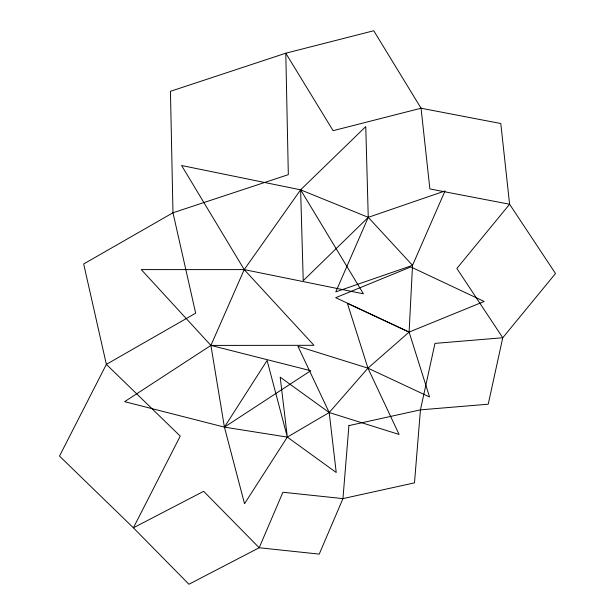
<?xml version="1.0" encoding="UTF-8"?>
<svg xmlns="http://www.w3.org/2000/svg" width="615" height="615" viewBox="0 0 615 615"><rect width="100%" height="100%" fill="white"/><g stroke="black" fill="none" stroke-linecap="round" stroke-linejoin="round"><path stroke-width="0.92" d="M412.527 265.342L409.106 332.1L429.562 396.975L367.947 368.154L297.944 346.291L329.202 412.534L336.228 472.489L287.328 437.104L224.421 427.133L124.645 401.664L210.907 345.415L313.981 345.315L244.217 269.608L181.602 165.512L300.62 189.827L368.254 217.341L412.527 265.342L335.798 291.871L368.254 217.341L365.756 126.598L300.62 189.827L244.217 269.608L210.907 345.415L224.421 427.133L244.532 503.723L287.328 437.104L329.202 412.534L367.947 368.154L409.106 332.1L484.151 301.465L410.812 266.925L335.705 297.691L409.106 332.1L347.375 303.318L367.947 368.154L399.097 434.451L329.202 412.534L280.194 377.164L287.328 437.104L267.102 360.444L224.421 427.133L310.729 370.722L210.907 345.415L141.273 269.593L244.217 269.608L363.411 293.816L300.62 189.827L303.233 280.686L368.254 217.341L445.037 190.942L412.527 265.342M348.913 425.611L342.955 498.611L319.223 554.115L259.199 547.75L188.928 584.25L133.394 527.816L59.501 456.084L106.357 364.38L195.67 313.181L172.984 212.767L170.447 91.312L285.791 53.198L373.751 30.75L421.06 108.225L429.87 188.936L509.604 204.234L555.499 273.521L502.755 337.75L488.233 404.201L420.445 409.851L348.913 425.611M420.445 409.851L414.487 482.852L342.955 498.611L282.923 492.246L259.199 547.75L203.657 491.308L133.394 527.816L180.241 436.112L106.357 364.38L83.671 263.958L172.984 212.767L288.327 174.652L285.791 53.198L333.099 130.68L421.06 108.225L500.795 123.523L509.604 204.234L456.86 268.455L502.755 337.75L434.966 343.393L420.445 409.851"/></g></svg>
